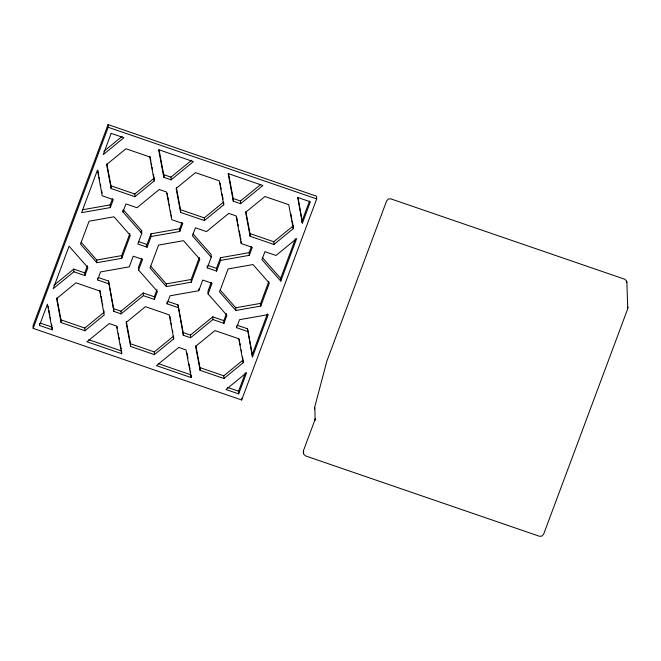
<?xml version="1.0" encoding="UTF-8"?>
<svg xmlns="http://www.w3.org/2000/svg" width="661" height="661" viewBox="0 0 661 661"><rect width="100%" height="100%" fill="white"/><g stroke="black" fill="none" stroke-linecap="round" stroke-linejoin="round"><path stroke-width="0.99" d="M626.851 281.784L627.76 308.712L543.648 534.162L541.88 536.137L539.401 536.253L305.622 455.941L303.672 454.148L303.506 450.521L315.338 418.793L315.099 420.231L314.826 406.556L326.898 361.022L386.602 200.969L388.371 198.994L390.858 198.878L624.637 279.19L626.471 280.793L626.892 282.627M108.065 124.574L33.05 325.65L33.166 328.36L241.67 399.988L316.685 198.911L316.578 196.21L108.065 124.574L108.181 127.276L33.166 328.36M39.495 325.468L47.418 304.217L52.211 329.839L39.495 325.468L39.42 323.659M84.93 275.587L87.913 267.581L69.075 246.173L53.227 288.667L73.867 271.787L84.93 275.587L84.815 272.886L87.467 265.763M110.296 207.595L113.287 199.581L102.224 195.788L97.431 170.166L81.584 212.66L110.296 207.595L110.18 204.885L112.51 198.655M108.619 283.726L97.564 279.934L100.555 271.927L129.267 266.854L133.249 256.187L142.561 259.393L138.579 270.052L157.417 291.46L154.426 299.466L143.371 295.665L121.087 313.884L113.791 311.372L108.511 281.024L98.373 277.537M141.768 233.341L122.929 211.933L125.921 203.927L136.976 207.728L159.26 189.509L166.555 192.021L171.728 219.667L182.783 223.459L179.8 231.466L151.08 236.539L147.106 247.206L137.794 244L141.768 233.341L141.661 230.631L123.491 209.991M121.756 258.319L130.324 235.357L113.989 216.8L89.086 221.195L80.526 244.157L96.861 262.714L121.756 258.319L121.649 255.617L129.853 233.614M140.991 232.408L141.661 230.631M141.785 258.459L138.463 267.35L138.579 270.052M146.288 246.371L150.972 233.829L179.685 228.764L182.006 222.534M154.426 299.466L154.319 296.764L156.971 289.642M178.123 307.605L167.068 303.812L170.051 295.798L198.771 290.733L202.745 280.066L212.057 283.263L208.083 293.93L226.921 315.338L223.93 323.345L212.875 319.544L190.591 337.763L183.295 335.251L178.007 304.903L167.877 301.416M191.26 282.197L199.829 259.236L183.494 240.678L158.59 245.074L150.022 268.027L166.357 286.593L191.26 282.197L191.145 279.496L199.358 257.493M251.511 246.413L249.189 252.642L220.468 257.707L220.584 260.417L216.61 271.084L207.298 267.879L211.272 257.22L211.156 254.51L192.995 233.87M211.28 282.338L207.967 291.22L208.083 293.93M216.61 271.084L216.494 268.374L220.468 257.707M223.93 323.345L223.815 320.643L226.475 313.521M220.584 260.417L249.304 255.344L252.287 247.338L241.232 243.537L236.06 215.891L228.764 213.387L206.48 231.598L195.425 227.805L192.434 235.812L211.272 257.22M247.627 331.483L236.572 327.682L239.555 319.676L268.275 314.611L252.419 357.105L247.511 328.781L237.373 325.295M260.765 306.076L269.333 283.115L252.998 264.557L228.095 268.953L219.526 291.906L235.861 310.472L260.765 306.076L260.649 303.366L268.862 281.363M238.687 393.898L246.619 372.655L225.971 389.536L238.687 393.898L238.58 391.196L245.421 372.845M267.441 313.835L252.304 354.395L252.378 356.196M280.776 281.099L296.632 238.604L275.984 255.477L264.929 251.684L261.938 259.69L280.776 281.099L280.661 278.388L295.434 238.795M301.639 222.17L309.522 201.027M302.432 223.046L310.356 201.803L297.64 197.432L302.432 223.046L298.078 197.68M103.917 151.262L122.178 136.331M134.918 196.705L154.236 180.907L149.75 156.938L125.945 148.758L106.619 164.556L111.106 188.525L134.918 196.705L134.803 193.995L154.12 178.206L153.377 174.207M171.1 179.833L193.384 161.614L158.632 149.675L163.804 177.322L171.1 179.833L170.992 177.123L191.682 160.21M53.905 285.312L73.759 269.085L84.815 272.886M204.414 220.584L204.307 217.874L223.625 202.084L223.74 204.786L204.414 220.584L180.61 212.404L176.123 188.426L195.449 172.637L219.254 180.817L223.74 204.786M84.905 330.756L104.223 314.966L99.737 290.989L75.932 282.809L56.606 298.607L61.093 322.576L84.905 330.756L84.79 328.046L104.108 312.256L103.736 310.257M240.604 203.712L262.888 185.493L228.136 173.554L233.308 201.2L240.604 203.712L240.488 201.002L260.384 184.741M121.087 313.884L120.98 311.174L143.255 292.963L154.319 296.764M273.918 244.463L293.244 228.665L288.758 204.695L264.945 196.515L245.628 212.305L250.114 236.283L273.918 244.463L273.803 241.752L293.129 225.963L292.195 220.964M154.401 354.635L173.727 338.837L169.241 314.867L145.437 306.687L126.111 322.485L130.597 346.455L154.401 354.635L154.294 351.925L173.612 336.135M190.591 337.763L190.475 335.053L212.759 316.842L223.815 320.643M223.905 378.513L243.231 362.715L238.745 338.746L214.932 330.566L195.615 346.364L200.101 370.334L223.905 378.513L223.798 375.803L243.116 360.014M82.46 209.777L110.18 204.885M81.088 242.223L96.746 260.013L121.649 255.617M150.592 266.102L166.25 283.891L191.145 279.496M220.096 289.972L235.746 307.762L260.649 303.366M108.181 127.276L316.685 198.911M170.992 177.123L163.697 174.62L163.804 177.322M240.488 201.002L233.193 198.498L233.308 201.2M106.884 163.845L110.998 185.815L134.803 193.995M176.388 187.724L180.494 209.694L204.307 217.874M245.884 211.603L249.998 233.573L273.803 241.752M138.612 241.62L146.99 244.496L147.106 247.206M208.116 265.491L216.494 268.374M108.511 281.024L113.684 308.67L120.98 311.174M178.007 304.903L183.18 332.549L190.475 335.053M56.871 297.896L60.986 319.874L84.79 328.046M126.375 321.775L130.481 343.745L154.294 351.925M195.879 345.653L199.986 367.623L223.798 375.803M40.288 323.072L52.103 327.129L52.211 329.839M88.781 339.729L121.599 351.008L121.715 353.718L86.963 341.778L109.247 323.56L116.543 326.071L121.715 353.718M158.285 363.608L191.103 374.886L191.219 377.596L156.467 365.657L178.751 347.438L186.047 349.95L191.219 377.596M227.673 387.453L238.58 391.196M262.5 257.749L280.661 278.388M290.89 213.974L291.823 218.965M228.574 173.81L233.54 200.333M236.688 217.139L237.605 222.071M237.977 224.046L238.348 226.021M239.274 230.962L240.191 235.894M240.563 237.869L240.935 239.844M247.511 328.781L252.684 356.428M220.072 183.105L220.452 185.105M220.824 187.096L221.195 189.096M222.129 194.094L223.063 199.085M239.191 339.035L239.563 341.035M239.935 343.034L240.315 345.025M241.248 350.024L241.62 352.024M242.554 357.014L242.926 359.014M159.078 149.931L164.035 176.454M167.183 193.26L167.547 195.235M167.919 197.209L168.844 202.142M169.216 204.117L169.58 206.092M170.505 211.033L170.877 213.007M171.249 214.982L171.612 216.957M187.038 353.164L187.964 358.105M189.071 364.029L189.996 368.962M190.368 370.937L190.732 372.911M150.014 156.227L150.948 161.226M151.319 163.217L151.691 165.217M152.071 167.216L152.443 169.216M169.877 316.156L170.811 321.147M171.182 323.146L171.554 325.146M172.496 330.145L172.868 332.136M97.869 170.414L98.795 175.347M99.167 177.313L99.53 179.288M100.455 184.212L100.819 186.179M101.744 191.112L102.116 193.078M116.98 326.327L117.352 328.302M118.278 333.235L118.65 335.21M119.013 337.184L119.385 339.159M120.31 344.1L121.236 349.033M100.001 290.278L100.745 294.277M101.125 296.277L102.058 301.267M102.43 303.267L102.802 305.266M48.228 306.44L48.6 308.414M48.964 310.381L49.889 315.305M50.261 317.28L50.624 319.246M51.55 324.171L51.913 326.146M627.909 307.043L627.95 307.886M303.316 451.347L303.358 452.19M303.366 452.504L303.407 453.347M314.578 407.961L314.628 409.068M293.129 225.963L293.244 228.665M249.998 233.573L250.114 236.283M249.189 252.642L249.304 255.344M241.158 241.736L241.232 243.537M243.157 360.914L243.231 362.715M241.595 398.186L241.67 399.988M235.746 307.762L235.861 310.472M236.489 325.881L236.572 327.682M212.759 316.842L212.875 319.544M207.215 266.077L207.298 267.879M198.697 288.923L198.771 290.733M199.986 367.623L200.101 370.334M180.494 209.694L180.61 212.404M179.685 228.764L179.8 231.466M183.18 332.549L183.295 335.251M173.653 337.036L173.727 338.837M166.25 283.891L166.357 286.593M166.993 302.003L167.068 303.812M154.12 178.206L154.236 180.907M150.972 233.829L151.08 236.539M143.255 292.963L143.371 295.665M130.481 343.745L130.597 346.455M122.855 210.132L122.929 211.933M110.998 185.815L111.106 188.525M113.684 308.67L113.791 311.372M96.746 260.013L96.861 262.714M97.489 278.124L97.564 279.934M73.759 269.085L73.867 271.787M60.986 319.874L61.093 322.576M111.164 133.365L103.24 154.616L123.88 137.736L111.164 133.365"/></g></svg>
